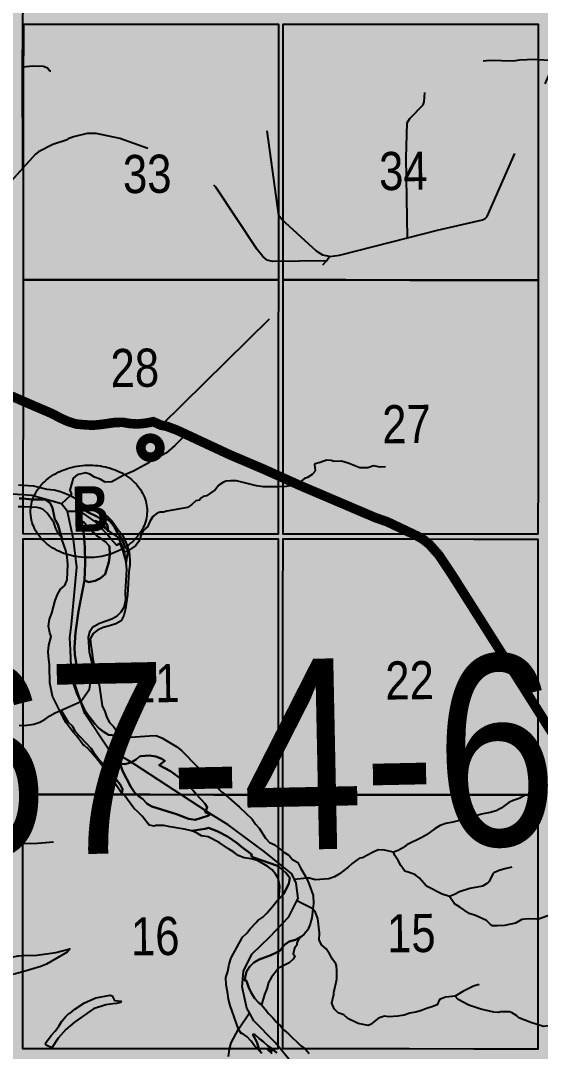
# Model space of a CAD drawing. Extents: x 405326 to 424052, y 6044755 to 6062236.
# Drawn here: x 416715.4 to 416824.2, y 6050905.8 to 6051121.4 of the extents above; entities that cross this region are included whole.
import ezdxf
from ezdxf.enums import TextEntityAlignment as Align

# ---------------------------------------------------------------- set-up
doc = ezdxf.new("R2010")
doc.units = 0
doc.header["$LTSCALE"] = 5
doc.linetypes.add('DASHED2', pattern=[9.525, 6.35, -3.175])
for name, color, linetype in [('P-PROPOSED', 10, 'Continuous'), ('Quarters', 8, 'Continuous'), ('RoadSeg', 57, 'DASHED2'), ('T-WATER', 160, 'Continuous')]:
    doc.layers.add(name, color=color, linetype=linetype)
doc.layers.add('ROUTE-MAP-BACKGROUND-H', color=7, linetype='Continuous', true_color=0xf0ebff)
doc.styles.add('120', font='ARIALN.TTF', dxfattribs={"height": 13})
doc.styles.add('BOLD', font='ARIALNB.TTF')

# ---------------------------------------------------------------- blocks, each defined once
blk = doc.blocks.new('Route_Letters')
h = blk.add_hatch(color=255)
h.dxf.hatch_style = 1
edge = h.paths.add_edge_path()
edge.add_ellipse((-0.12, 0.46), major_axis=(-11.97, 0), ratio=0.789318, start_angle=0, end_angle=360)
at = {"color": 5}
blk.add_open_spline([(-12.34, 0.46), (-12.34, -0.25), (-12.24, -0.97), (-11.72, -2.79), (-11.14, -3.88), (-9.56, -5.81), (-8.54, -6.66), (-6.22, -8.02), (-4.9, -8.54), (-2.12, -9.17), (-0.66, -9.3), (2.22, -9.13), (3.64, -8.84), (6.27, -7.89), (7.48, -7.22), (9.54, -5.6), (10.38, -4.64), (11.6, -2.54), (11.97, -1.4), (12.18, 0.91), (12.02, 2.08), (11.2, 4.3), (10.54, 5.35), (8.8, 7.2), (7.72, 7.99), (5.29, 9.24), (3.93, 9.68), (1.11, 10.18), (-0.35, 10.23), (-3.22, 9.91), (-4.61, 9.55), (-7.16, 8.47), (-8.32, 7.75), (-10.24, 6.02), (-11, 5.02), (-12.05, 2.86), (-12.32, 1.7), (-12.34, 0.52), (-12.34, 0.49), (-12.34, 0.46)], degree=3, knots=[0, 0, 0, 0, 0.219529, 0.219529, 0.575727, 0.575727, 0.931924, 0.931924, 1.288121, 1.288121, 1.644318, 1.644318, 2.000515, 2.000515, 2.356712, 2.356712, 2.712909, 2.712909, 3.069107, 3.069107, 3.425304, 3.425304, 3.781501, 3.781501, 4.137698, 4.137698, 4.493895, 4.493895, 4.850092, 4.850092, 5.20629, 5.20629, 5.562487, 5.562487, 5.918684, 5.918684, 6.274881, 6.274881, 6.283185, 6.283185, 6.283185, 6.283185], dxfattribs=at)
at = {"color": 14, "style": 'BOLD'}
blk.add_attdef('A', text='', height=9.5, dxfattribs=at).set_placement((0.22, 0.98), align=Align.MIDDLE)
blk = doc.blocks.new('AA')
at = {"const_width": 4}
blk.add_lwpolyline([(-1, 0, 1), (1, 0, 1)], format="xyb", close=True, dxfattribs=at)
blk.add_circle((0, 0), 2)

msp = doc.modelspace()

# ---------------------------------------------------------------- hatches: boundary and pattern name
at = {"layer": 'ROUTE-MAP-BACKGROUND-H'}
h = msp.add_hatch(color=256, dxfattribs=at)
h.dxf.hatch_style = 1
h.paths.add_polyline_path([(417500.313, 6050470.993), (417499.828, 6050583.719), (417489.556, 6051448.866), (416064.545, 6051448.577), (416073.609, 6050477.938), (416071.924, 6050150.968), (416104.424, 6050150.804), (416615.018, 6050150.686), (416614.752, 6050098.449), (417501.84, 6050099.469), (417600.187, 6050099.469), (417600.187, 6050157.259), (417501.84, 6050157.777)])

# ---------------------------------------------------------------- linework, layer by layer
at = {"layer": 'P-PROPOSED', "color": 90, "const_width": 1.999, "flags": 128}
msp.add_lwpolyline([(416713.49, 6051042.873), (416715.108, 6051042.168), (416716.119, 6051041.727), (416716.946, 6051041.367), (416718.954, 6051040.501), (416719.671, 6051040.195), (416721.914, 6051039.237), (416723.939, 6051038.181), (416725.271, 6051037.581), (416727.038, 6051037.012), (416728.954, 6051036.848), (416730.55, 6051036.761), (416732.357, 6051036.933), (416735.065, 6051037.326), (416736.837, 6051037.38), (416738.172, 6051037.131), (416739.827, 6051037.02), (416741.426, 6051037.163), (416742.982, 6051037.458), (416743.195, 6051037.499), (416744.875, 6051036.745), (416745.81, 6051036.598), (416748.056, 6051035.781), (416759.113, 6051030.627), (416766.399, 6051027.521), (416773.589, 6051024.281), (416789.639, 6051017.436), (416792.153, 6051016.559), (416798.338, 6051013.629), (416799.685, 6051012.86), (416800.938, 6051011.855), (416802.949, 6051009.602), (416805.699, 6051005.468), (416842.886, 6050946.737)], dxfattribs=at)
at = {"layer": 'Quarters', "flags": 128}
for points in [[(416769.359, 6051067.161), (416755.943, 6051067.169), (416742.527, 6051067.177), (416729.111, 6051067.184), (416716.029, 6051067.192), (416716.041, 6051080.57), (416716.053, 6051093.949), (416716.065, 6051107.327), (416716.077, 6051120.705), (416729.154, 6051120.698), (416742.566, 6051120.69), (416755.977, 6051120.682), (416769.388, 6051120.674), (416769.381, 6051107.296), (416769.373, 6051093.918), (416769.366, 6051080.54)], [(416823.692, 6051067.13), (416810.276, 6051067.138), (416796.86, 6051067.146), (416783.444, 6051067.153), (416770.362, 6051067.161), (416770.37, 6051080.539), (416770.377, 6051093.917), (416770.384, 6051107.296), (416770.391, 6051120.674), (416783.468, 6051120.666), (416796.879, 6051120.658), (416810.29, 6051120.651), (416823.702, 6051120.643), (416823.699, 6051107.265), (416823.697, 6051093.887), (416823.694, 6051080.508)], [(416769.359, 6051067.161), (416769.351, 6051053.783), (416769.344, 6051040.405), (416769.336, 6051027.027), (416769.328, 6051013.984), (416755.908, 6051013.992), (416742.487, 6051013.999), (416729.066, 6051014.007), (416715.979, 6051014.014), (416715.992, 6051027.058), (416716.004, 6051040.436), (416716.017, 6051053.814), (416716.029, 6051067.192), (416729.111, 6051067.184), (416742.527, 6051067.177), (416755.943, 6051067.169)], [(416823.692, 6051067.13), (416823.689, 6051053.752), (416823.686, 6051040.374), (416823.683, 6051026.997), (416823.68, 6051013.953), (416810.26, 6051013.961), (416796.839, 6051013.969), (416783.418, 6051013.976), (416770.332, 6051013.984), (416770.339, 6051027.027), (416770.347, 6051040.405), (416770.355, 6051053.783), (416770.362, 6051067.161), (416783.444, 6051067.153), (416796.86, 6051067.146), (416810.276, 6051067.138)], [(416769.297, 6050959.469), (416755.871, 6050959.477), (416742.446, 6050959.484), (416729.02, 6050959.492), (416715.929, 6050959.499), (416715.941, 6050972.877), (416715.953, 6050986.255), (416715.966, 6050999.633), (416715.978, 6051013.011), (416729.065, 6051013.003), (416742.486, 6051012.996), (416755.907, 6051012.988), (416769.328, 6051012.981), (416769.32, 6050999.603), (416769.312, 6050986.225), (416769.305, 6050972.847)], [(416823.669, 6050959.439), (416810.243, 6050959.447), (416796.817, 6050959.454), (416783.392, 6050959.462), (416770.301, 6050959.469), (416770.308, 6050972.847), (416770.316, 6050986.225), (416770.324, 6050999.602), (416770.331, 6051012.98), (416783.418, 6051012.973), (416796.839, 6051012.965), (416810.259, 6051012.958), (416823.68, 6051012.95), (416823.677, 6050999.572), (416823.674, 6050986.195), (416823.672, 6050972.817)], [(416769.297, 6050959.469), (416769.29, 6050946.092), (416769.282, 6050932.714), (416769.274, 6050919.336), (416769.267, 6050906.293), (416755.837, 6050906.3), (416742.406, 6050906.307), (416728.975, 6050906.314), (416715.879, 6050906.322), (416715.891, 6050919.365), (416715.904, 6050932.743), (416715.916, 6050946.121), (416715.929, 6050959.499), (416729.02, 6050959.492), (416742.446, 6050959.484), (416755.871, 6050959.477)], [(416823.669, 6050959.439), (416823.666, 6050946.062), (416823.663, 6050932.684), (416823.661, 6050919.306), (416823.658, 6050906.263), (416810.228, 6050906.27), (416796.797, 6050906.278), (416783.367, 6050906.285), (416770.27, 6050906.292), (416770.278, 6050919.335), (416770.285, 6050932.713), (416770.293, 6050946.091), (416770.301, 6050959.469), (416783.392, 6050959.462), (416796.817, 6050959.454), (416810.243, 6050959.447)]]:
    msp.add_lwpolyline(points, close=True, dxfattribs=at)
at = {"layer": 'RoadSeg'}
for p, q in [((416715.912, 6051090.528), (416715.828, 6051111.654)), ((416779.409, 6051071.186), (416780.09, 6051072.033))]:
    msp.add_line(p, q, dxfattribs=at)
at = {"layer": 'RoadSeg', "flags": 128}
for points in [[(416715.828, 6051111.654), (416716.038, 6051142.369), (416715.948, 6051148.123)], [(416796.376, 6051075.973), (416802.63, 6051077.604), (416812.099, 6051079.769), (416812.627, 6051080.013), (416813.017, 6051080.421), (416826.66, 6051111.555), (416836.171, 6051132.088), (416837.043, 6051133.337)], [(416721.768, 6051110.815), (416721.534, 6051110.844), (416721.023, 6051111.432), (416720.217, 6051111.781), (416718.019, 6051111.867), (416715.828, 6051111.654)], [(416780.09, 6051072.033), (416778.652, 6051072.368), (416777.337, 6051073.205), (416770.109, 6051079.772), (416769.459, 6051080.623), (416765.919, 6051106.2), (416766.244, 6051108.137), (416767.504, 6051109.895)], [(416796.376, 6051075.973), (416796.085, 6051092.736), (416796.329, 6051100.028), (416796.842, 6051100.904), (416799.642, 6051103.826), (416799.862, 6051104.396), (416799.986, 6051106.395)], [(416715.912, 6051090.528), (416712.922, 6051087.203), (416711.517, 6051085.975), (416710.529, 6051085.522), (416709.468, 6051085.333), (416708.403, 6051085.377), (416707.8, 6051085.563), (416706.923, 6051086.11), (416703.126, 6051089.39), (416701.438, 6051090.552), (416697.835, 6051095.665), (416695.493, 6051097.845)], [(416779.409, 6051071.186), (416768.133, 6051071.045), (416767.029, 6051071.321), (416766.116, 6051072.034), (416764.952, 6051073.54), (416756.256, 6051086.597), (416754.826, 6051088.097), (416742.344, 6051094.585), (416736.176, 6051096.749), (416731.262, 6051097.809), (416729.366, 6051097.802), (416726.519, 6051097.109), (416725.363, 6051096.685), (416725.169, 6051096.448), (416722.194, 6051095.519), (416719.165, 6051093.991), (416718.512, 6051093.444), (416715.912, 6051090.528)], [(416744.875, 6051036.745), (416739.526, 6051036.398), (416735.324, 6051036.807), (416730.877, 6051036.313), (416728.279, 6051036.424), (416726.275, 6051036.781), (416724.398, 6051037.439), (416720.427, 6051039.517), (416713.305, 6051042.726), (416710.102, 6051044.687), (416704.622, 6051048.929), (416702.234, 6051051.673), (416700.277, 6051054.526), (416699.544, 6051056.108), (416698.933, 6051058.224), (416697.63, 6051066.281), (416696.769, 6051069.224), (416694.907, 6051072.279), (416690.205, 6051077.435), (416686.756, 6051080.057), (416686.287, 6051080.213), (416679.229, 6051085.054), (416677.25, 6051085.81), (416673.843, 6051086.436), (416671.877, 6051086.594), (416669.884, 6051086.418), (416668.926, 6051086.098), (416668.005, 6051085.613), (416664.611, 6051082.48), (416660.606, 6051078.401)], [(416780.09, 6051072.033), (416782.179, 6051072.377), (416796.376, 6051075.973)], [(416744.875, 6051036.745), (416777.885, 6051069.324), (416779.409, 6051071.186)], [(417341.519, 6050375.19), (417329.199, 6050389.764), (417321.435, 6050398.181), (417316.643, 6050402.903), (417314.345, 6050404.617), (417311.853, 6050406.027), (417308.126, 6050407.644), (417304.876, 6050408.74), (417302.936, 6050409.23), (417298.429, 6050409.966), (417280.349, 6050412.308), (417273.474, 6050412.33), (417249.176, 6050412.408), (417245.702, 6050413.099), (417243.286, 6050414.046), (417241.034, 6050415.162), (417238.472, 6050416.737), (417236.241, 6050418.386), (417233.256, 6050421.084), (417204.052, 6050458.351), (417194.381, 6050471.2), (417180.643, 6050489.256), (417160.385, 6050515.509), (417155.418, 6050522.19), (417149.128, 6050530.075), (417148.336, 6050531.355), (417147.983, 6050532.28), (417147.787, 6050533.673), (417148.067, 6050536.141), (417151.835, 6050546.669), (417152.943, 6050549.355), (417153.649, 6050552.098), (417153.717, 6050553.63), (417153.501, 6050555.954), (417152.997, 6050557.74), (417152.295, 6050559.422), (417150.946, 6050561.823), (417150.091, 6050562.935), (417144.056, 6050569.68), (417128.208, 6050587.39), (417126.533, 6050589.483), (417121.733, 6050594.572), (417120.503, 6050596.109), (417099.714, 6050633.23), (417086.824, 6050655.747), (417080.472, 6050666.525), (417033.765, 6050748.843), (417012.154, 6050787.078), (417010.568, 6050789.673), (417007.902, 6050792.977), (417006.852, 6050793.886), (417004.258, 6050795.361), (416987.188, 6050803.216), (416963.945, 6050813.467), (416933.435, 6050827.456), (416930.005, 6050829.146), (416928.115, 6050830.404), (416926.383, 6050832.064), (416920.84, 6050839.232), (416891.182, 6050878.793), (416877.217, 6050897.094), (416860.443, 6050919.162), (416852.493, 6050931.536), (416851.847, 6050932.188), (416850.703, 6050934.326), (416842.886, 6050946.737), (416805.699, 6051005.468), (416802.949, 6051009.602), (416800.938, 6051011.855), (416799.685, 6051012.86), (416798.338, 6051013.629), (416792.153, 6051016.559), (416789.639, 6051017.436), (416773.589, 6051024.281), (416766.399, 6051027.521), (416759.113, 6051030.627), (416748.056, 6051035.781), (416745.81, 6051036.598), (416744.875, 6051036.745)]]:
    msp.add_lwpolyline(points, dxfattribs=at)
at = {"layer": 'T-WATER'}
for p, q in [((416725.868, 6051022.042), (416723.995, 6051020.355)), ((416731.332, 6051016.412), (416728.147, 6051018.573)), ((416733.508, 6051014.934), (416731.332, 6051016.412)), ((416733.745, 6051014.774), (416733.508, 6051014.934)), ((416738.015, 6051010.553), (416737.13, 6051010.232)), ((416737.492, 6051008.058), (416737.13, 6051010.232)), ((416725.847, 6050989.627), (416725.842, 6050989.748)), ((416728.012, 6050978.965), (416726.359, 6050983.856)), ((416723.663, 6050977.007), (416728.004, 6050978.961)), ((416728.004, 6050978.961), (416728.012, 6050978.965)), ((416728.035, 6050978.896), (416728.012, 6050978.965)), ((416775.233, 6050941.99), (416772.709, 6050941.759)), ((416776.583, 6050935.573), (416773.251, 6050937.292)), ((416760.992, 6050910.442), (416763.311, 6050913.825))]:
    msp.add_line(p, q, dxfattribs=at)
at = {"layer": 'T-WATER', "flags": 128}
for points in [[(416812.204, 6051113.034), (416813.593, 6051113.171), (416818.507, 6051113.013), (416819.902, 6051113.237), (416822.983, 6051113.314), (416827.747, 6051113.019), (416830.58, 6051112.419), (416831.767, 6051111.859), (416833.089, 6051111.566), (416834.614, 6051111.394), (416836.233, 6051111.318), (416837.651, 6051111.51), (416838.901, 6051111.857), (416839.973, 6051112.617), (416840.438, 6051112.895), (416840.915, 6051113.18), (416841.573, 6051114.268), (416841.697, 6051114.536), (416842.674, 6051116.65), (416842.852, 6051116.783)], [(416749.645, 6051034.476), (416747.688, 6051032.491), (416745.984, 6051031.019), (416743.862, 6051029.861), (416742.887, 6051029.426), (416742.006, 6051028.782), (416739.036, 6051027.148), (416736.902, 6051026.238), (416734.494, 6051024.905)], [(416791.773, 6051028.082), (416790.631, 6051027.96), (416789.277, 6051028.285), (416788.048, 6051027.821), (416786.393, 6051027.844), (416783.943, 6051028.852), (416782.596, 6051029.242), (416781.002, 6051029.21), (416780.399, 6051029.383), (416779.404, 6051029.447), (416778.078, 6051028.965), (416777.038, 6051028.699), (416776.894, 6051028.483), (416777.031, 6051027.348), (416776.972, 6051027.056), (416776.399, 6051026.473), (416775.439, 6051025.86), (416774.844, 6051025.622), (416773.953, 6051024.913), (416772.498, 6051024.208), (416771.005, 6051023.979), (416769.543, 6051023.858), (416766.248, 6051023.875), (416764.802, 6051024.058), (416760.625, 6051025.121), (416759.33, 6051025.13), (416758.466, 6051025.044), (416757.86, 6051024.822), (416756.893, 6051024.209), (416756.138, 6051023.269), (416754.299, 6051022.03), (416753.606, 6051021.873), (416753.15, 6051021.484), (416752.861, 6051021.065), (416752.096, 6051020.929), (416751.205, 6051020.119), (416750.356, 6051019.54), (416746.051, 6051018.769), (416745.303, 6051018.557), (416744.65, 6051018.565), (416744.007, 6051018.394), (416743.085, 6051017.673), (416742.482, 6051016.626), (416741.974, 6051015.52), (416741.091, 6051014.762), (416740.553, 6051013.644), (416740.138, 6051012.466), (416739.466, 6051011.518), (416738.015, 6051010.553)], [(416734.494, 6051024.905), (416733.121, 6051024.838), (416732.076, 6051025.454), (416730.916, 6051025.907), (416729.881, 6051026.506), (416728.982, 6051026.818), (416727.284, 6051026.374), (416726.39, 6051025.674), (416725.713, 6051023.199), (416726.06, 6051022.378), (416725.868, 6051022.042)], [(416714.951, 6051024.307), (416715.954, 6051024.244), (416718.158, 6051024.108), (416720.886, 6051023.372), (416722.446, 6051023.238), (416723.795, 6051022.886), (416725.868, 6051022.042), (416726.242, 6051021.889), (416727.325, 6051021.223), (416728.756, 6051020.131), (416731.321, 6051018.704), (416733.336, 6051017.333), (416734.237, 6051016.536), (416734.984, 6051015.594), (416735.585, 6051014.481), (416735.897, 6051014.027), (416736.272, 6051013.48), (416736.523, 6051013.023), (416736.875, 6051012.383), (416737.331, 6051011.161), (416738.015, 6051010.553), (416737.556, 6051008.819), (416737.492, 6051008.058), (416737.317, 6051008.958), (416736.763, 6051010.939), (416736.258, 6051011.944), (416736.014, 6051011.97), (416735.481, 6051011.665), (416734.337, 6051013.024), (416733.52, 6051013.994), (416733.487, 6051014.028), (416731.601, 6051015.957), (416731.128, 6051016.756), (416732.199, 6051016.211), (416733.123, 6051015.439), (416733.775, 6051014.584), (416733.581, 6051015.793), (416733.426, 6051016.121), (416732.499, 6051016.901), (416731.509, 6051017.598), (416729.236, 6051018.695), (416728.556, 6051019.12), (416728.181, 6051018.984), (416728.009, 6051016.854), (416728.327, 6051015.725), (416728.594, 6051014.319), (416728.621, 6051014.031), (416728.713, 6051013.027), (416728.875, 6051011.249), (416728.939, 6051007.893), (416728.79, 6051004.383), (416727.543, 6050997.866), (416726.935, 6050993.406), (416726.722, 6050990.238), (416726.745, 6050988.701), (416727.18, 6050986.272), (416727.186, 6050986.239), (416727.188, 6050985.89), (416726.984, 6050986.272), (416726.841, 6050986.539), (416726.545, 6050986.713), (416726.466, 6050986.396), (416726.461, 6050986.272), (416726.329, 6050983.145), (416727.196, 6050980.692), (416728.807, 6050977.242), (416729.459, 6050976.18), (416730.931, 6050974.275), (416731.784, 6050973.424), (416732.726, 6050972.682), (416733.797, 6050972.026), (416735.306, 6050971.855), (416736.192, 6050971.553), (416737.427, 6050971.404), (416742.42, 6050971.76), (416743.733, 6050971.854), (416744.943, 6050971.357), (416748.146, 6050969.467), (416749.08, 6050968.728), (416752.454, 6050965.318), (416754.843, 6050962.633), (416757.466, 6050960.091), (416758.226, 6050959.499), (416758.438, 6050959.333), (416761.237, 6050956.89), (416763.851, 6050954.335), (416764.552, 6050953.303), (416765.354, 6050952.44), (416766.686, 6050950.397), (416767.498, 6050949.491), (416768.63, 6050948.955), (416769.256, 6050948.46), (416770.259, 6050947.667), (416770.522, 6050947.46), (416771.522, 6050946.794), (416772.328, 6050945.89), (416773.4, 6050945.275), (416773.956, 6050944.16), (416775.233, 6050941.99), (416775.724, 6050940.86), (416776.672, 6050938.356), (416776.696, 6050936.687), (416776.583, 6050935.573), (416776.356, 6050933.721), (416776.114, 6050932.733), (416776.025, 6050932.37), (416775.519, 6050931.177), (416774.767, 6050930.26), (416774.218, 6050929.798), (416772.948, 6050929.124), (416771.64, 6050928.767), (416770.639, 6050928.077), (416770.248, 6050927.56), (416769.754, 6050926.906), (416769.244, 6050926.608), (416768.933, 6050926.426), (416767.754, 6050925.91), (416765.353, 6050924.973), (416764.19, 6050924.398), (416763.376, 6050923.521), (416762.701, 6050922.469), (416762.267, 6050920.632), (416762.582, 6050920.676), (416762.781, 6050920.318), (416763.196, 6050919.079), (416763.744, 6050917.934), (416764.38, 6050916.871), (416765.216, 6050916.014), (416765.802, 6050915.529), (416766.602, 6050914.619), (416767.327, 6050913.669), (416768.184, 6050912.814), (416768.945, 6050911.902), (416769.235, 6050911.624), (416769.798, 6050911.085), (416770.238, 6050910.583), (416770.58, 6050910.192), (416771.479, 6050909.426), (416774.01, 6050907.001), (416774.949, 6050906.313), (416775.053, 6050906.237), (416775.793, 6050905.309)], [(416723.995, 6051020.355), (416717.749, 6051022.053), (416706.785, 6051022.858), (416699.118, 6051022.694), (416684.791, 6051020.071), (416682.168, 6051019.456), (416678.578, 6051019.743)], [(416715.134, 6051021.463), (416715.821, 6051021.46), (416715.952, 6051021.446), (416717.727, 6051021.255), (416720.552, 6051021.263), (416721.613, 6051020.471), (416722.066, 6051019.513), (416722.607, 6051017.019), (416722.885, 6051016.681), (416723.261, 6051015.776), (416723.78, 6051014.033), (416724.02, 6051013.228), (416724.02, 6051013.228), (416723.351, 6051014.034), (416722.815, 6051015.17), (416722.38, 6051016.405), (416720.983, 6051018.357), (416720.13, 6051019.169), (416719.453, 6051019.391), (416718.877, 6051019.577), (416715.95, 6051019.678), (416714.946, 6051019.713)], [(416769.027, 6050905.474), (416768.12, 6050906.262), (416768.042, 6050906.317), (416767.142, 6050906.949), (416766.273, 6050907.755), (416765.319, 6050908.47), (416764.457, 6050909.276), (416764.014, 6050909.324), (416764.378, 6050908.704), (416764.896, 6050907.549), (416765.289, 6050906.318), (416765.453, 6050905.806), (416764.972, 6050906.318), (416764.367, 6050906.963), (416763.661, 6050907.913), (416762.857, 6050908.786), (416761.885, 6050909.487), (416761.56, 6050909.538), (416760.992, 6050910.442), (416759.253, 6050915.352), (416758.899, 6050916.716), (416758.749, 6050918.246), (416758.455, 6050919.671), (416758.373, 6050921.259), (416758.806, 6050922.501), (416759.064, 6050924.052), (416759.514, 6050925.318), (416761.863, 6050929.679), (416762.74, 6050930.489), (416763.483, 6050931.427), (416764.713, 6050932.739), (416765.089, 6050933.14), (416766.086, 6050933.857), (416766.956, 6050934.7), (416768.505, 6050936.49), (416769.136, 6050937.321), (416769.25, 6050937.422), (416769.463, 6050937.612), (416770.254, 6050938.449), (416770.434, 6050938.639), (416771.579, 6050940.839), (416771.781, 6050942.113), (416770.981, 6050943.033), (416770.257, 6050943.726), (416770.106, 6050943.871), (416769.254, 6050944.498), (416769.146, 6050944.578), (416764.158, 6050946.354), (416763.671, 6050946.684), (416763.821, 6050946.976), (416761.666, 6050948.546), (416760.768, 6050949.322), (416758.709, 6050950.699), (416756.538, 6050951.822), (416754.746, 6050952.518), (416754.027, 6050952.309), (416752.559, 6050952.133), (416751.218, 6050951.885), (416749.658, 6050952.293), (416746.736, 6050952.732), (416745.36, 6050953.041), (416743.752, 6050952.999), (416743.347, 6050952.917), (416742.406, 6050953.1), (416742.306, 6050953.119), (416740.832, 6050954.967), (416740.026, 6050955.833), (416739.143, 6050956.635), (416737.003, 6050959.51), (416736.977, 6050959.545), (416736.618, 6050959.702), (416736.728, 6050960.611), (416736.231, 6050961.58), (416735.514, 6050962.579), (416734.639, 6050963.434), (416733.959, 6050964.435), (416731.579, 6050967.128), (416730.85, 6050968.069), (416730.18, 6050969.123), (416726.861, 6050972.681), (416726.272, 6050973.795), (416725.409, 6050974.667), (416724.109, 6050976.71), (416723.663, 6050977.007), (416722.134, 6050980.102), (416721.551, 6050982.902), (416721.494, 6050986.275), (416721.487, 6050986.686), (416721.318, 6050987.73), (416721.221, 6050989.28), (416721.355, 6050990.771), (416721.81, 6050992.564), (416721.525, 6050993.326), (416721.248, 6050994.739), (416721.479, 6050996.192), (416721.957, 6050997.424), (416722.656, 6051000.128), (416723.151, 6051001.335), (416723.765, 6051002.437), (416724.648, 6051003.222), (416725.146, 6051004.407), (416725.289, 6051007.62), (416725.167, 6051009.179), (416724.868, 6051010.552), (416724.071, 6051012.896), (416724.05, 6051013.03), (416724.02, 6051013.228), (416723.78, 6051014.033), (416723.261, 6051015.776), (416722.885, 6051016.681), (416722.607, 6051017.019), (416722.066, 6051019.513), (416721.613, 6051020.471), (416720.552, 6051021.263), (416717.727, 6051021.255), (416715.952, 6051021.446), (416715.821, 6051021.46), (416715.134, 6051021.463)], [(416725.251, 6051018.697), (416724.017, 6051020.349), (416723.995, 6051020.355)], [(416728.147, 6051018.573), (416727.933, 6051018.719), (416725.251, 6051018.697)], [(416725.842, 6050989.748), (416725.735, 6050992.26), (416726.075, 6050995.064), (416727.177, 6051007.072), (416726.494, 6051012.891), (416725.251, 6051018.697)], [(416737.13, 6051010.232), (416737.057, 6051010.671), (416735.9, 6051013.311), (416733.745, 6051014.774)], [(416730.564, 6050986.34), (416729.846, 6050989.261), (416729.65, 6050992.455), (416729.999, 6050993.772), (416730.402, 6050994.409), (416730.814, 6050994.724), (416731.922, 6050995.335), (416734.48, 6050996.275), (416735.599, 6050996.878), (416736.477, 6050997.719), (416737.12, 6050998.673), (416737.458, 6051000.247), (416737.407, 6051001.845), (416737.634, 6051006.561), (416737.492, 6051008.058)], [(416726.359, 6050983.856), (416726.055, 6050984.756), (416725.847, 6050989.627)], [(416728.012, 6050978.965), (416729.842, 6050981.563), (416730.564, 6050986.34)], [(416738.535, 6050966.255), (416733.658, 6050969.177), (416728.869, 6050976.426), (416728.035, 6050978.896)], [(416715.12, 6050973.981), (416716.72, 6050973.985), (416718.18, 6050974.244), (416719.473, 6050974.645), (416720.59, 6050975.25), (416721.55, 6050975.992), (416722.629, 6050976.585), (416723.663, 6050977.007)], [(416754.165, 6050956.124), (416739.324, 6050965.782), (416738.535, 6050966.255)], [(416835.462, 6050966.517), (416833.275, 6050965.257), (416832.329, 6050964.534), (416830.194, 6050963.36), (416828.834, 6050962.96), (416827.918, 6050962.22), (416827.181, 6050961.74), (416826.753, 6050961.813), (416826.073, 6050961.762), (416823.752, 6050959.96), (416823.02, 6050959.594), (416820.895, 6050959.326), (416819.721, 6050958.702), (416818.515, 6050958.268), (416817.59, 6050957.848)], [(416817.59, 6050957.848), (416815.977, 6050956.64), (416814.939, 6050956.093), (416813.653, 6050955.763), (416811.827, 6050955.408), (416808.362, 6050954.336), (416805.842, 6050953.729), (416804.391, 6050953.456), (416803.229, 6050952.999), (416802.189, 6050952.42), (416800.38, 6050951.059), (416799.401, 6050950.502), (416796.265, 6050948.982), (416795.375, 6050948.345), (416794.413, 6050947.822), (416793.427, 6050947.428)], [(416772.709, 6050941.759), (416772.172, 6050942.912), (416766.399, 6050947.583), (416758.849, 6050953.175), (416755.61, 6050955.183), (416754.165, 6050956.124)], [(416722.295, 6050949.519), (416718.995, 6050949.228), (416715.664, 6050949.186), (416712.53, 6050949.449)], [(416793.427, 6050947.428), (416791.59, 6050947.858), (416790.211, 6050947.952), (416789.07, 6050947.41), (416786.958, 6050946.292), (416786.303, 6050946.176), (416784.809, 6050945.091), (416783.979, 6050944.295), (416782.157, 6050942.898), (416781.133, 6050942.323), (416779.939, 6050941.874), (416777.058, 6050941.654), (416775.891, 6050941.984), (416775.233, 6050941.99)], [(416805.182, 6050938.169), (416803.616, 6050938.697), (416800.346, 6050940.336), (416798.801, 6050942.079), (416797.883, 6050942.804), (416796.737, 6050943.225), (416795.826, 6050943.463), (416795.002, 6050944.651), (416794.411, 6050945.74), (416793.753, 6050946.72), (416793.427, 6050947.428)], [(416818.197, 6050944.295), (416816.752, 6050943.973), (416815.523, 6050943.6), (416814.427, 6050943.094), (416814.232, 6050942.903), (416813.477, 6050941.296), (416813.125, 6050940.953), (416812.087, 6050940.362), (416809.401, 6050939.865), (416807.228, 6050939.124), (416806.186, 6050938.572), (416805.182, 6050938.169)], [(416773.251, 6050937.292), (416773.481, 6050937.746), (416773.093, 6050940.934), (416772.709, 6050941.759)], [(416763.311, 6050913.825), (416762.783, 6050914.826), (416761.809, 6050919.28), (416762.059, 6050922.561), (416763.821, 6050926.114), (416767.579, 6050929.71), (416771.564, 6050933.95), (416773.251, 6050937.292)], [(416828.601, 6050935.199), (416823.962, 6050933.482), (416823.424, 6050933.439), (416821.735, 6050933.533), (416820.326, 6050933.368), (416818.959, 6050932.611), (416816.67, 6050932.141), (416815.176, 6050932.026), (416814.192, 6050932.037), (416813.774, 6050932.328), (416812.926, 6050933.141), (416810.578, 6050934.209), (416809.305, 6050934.608), (416807.275, 6050935.995), (416806.238, 6050936.606), (416805.182, 6050938.169)], [(416780.99, 6050917.529), (416780.991, 6050918.087), (416781.575, 6050920.868), (416781.579, 6050922.54), (416781.497, 6050923.689), (416781.365, 6050924.113), (416780.674, 6050925.096), (416780.083, 6050926.211), (416779.342, 6050927.198), (416778.485, 6050927.98), (416777.884, 6050929.028), (416777.983, 6050930.598), (416777.636, 6050933.599), (416777.154, 6050934.826), (416776.583, 6050935.573)], [(416811.37, 6050919.784), (416810.169, 6050919.43), (416807.95, 6050918.329), (416806.347, 6050917.325)], [(416806.347, 6050917.325), (416804.315, 6050917.112), (416803.105, 6050916.602), (416802.581, 6050915.527), (416801.46, 6050915.075), (416800.341, 6050914.758), (416799.287, 6050914.317), (416798.125, 6050913.985), (416796.874, 6050913.755), (416795.658, 6050913.33), (416794.381, 6050913.113), (416792.438, 6050912.996), (416791.582, 6050913.121), (416790.341, 6050912.7), (416788.617, 6050911.406), (416788.167, 6050911.211), (416786.033, 6050911.608), (416783.891, 6050912.685), (416783.036, 6050913.445), (416781.866, 6050913.87), (416781.035, 6050914.666), (416780.572, 6050915.832), (416780.848, 6050917.168), (416780.99, 6050917.529)], [(416835.136, 6050911.121), (416832.198, 6050911.19), (416830.647, 6050910.852), (416829.269, 6050910.651), (416826.367, 6050911.179), (416824.845, 6050910.994), (416822.156, 6050911.797), (416819.696, 6050912.781), (416819.221, 6050913.208), (416818.148, 6050913.878), (416817.656, 6050914.032), (416815.873, 6050914.057), (416815.403, 6050913.892), (416814.417, 6050913.971), (416811.709, 6050914.593), (416809.198, 6050915.472), (416807.007, 6050916.614), (416806.347, 6050917.325)], [(416816, 6050864.339), (416815.791, 6050864.579), (416806.081, 6050870.285), (416796.149, 6050875.187), (416791.035, 6050878.913), (416786.291, 6050884.085), (416782.061, 6050891.346), (416768.69, 6050907.601), (416764.199, 6050912.139), (416763.311, 6050913.825)], [(416758.953, 6050904.714), (416759.12, 6050906.25), (416759.457, 6050907.575), (416760.992, 6050910.442)], [(416765.915, 6050905.314), (416765.453, 6050905.806), (416765.289, 6050906.318), (416764.896, 6050907.549), (416764.378, 6050908.704), (416764.014, 6050909.324), (416764.457, 6050909.276), (416765.319, 6050908.47), (416766.273, 6050907.755), (416767.142, 6050906.949), (416768.042, 6050906.317), (416768.12, 6050906.262), (416769.027, 6050905.474)], [(416768.054, 6050905.745), (416767.185, 6050906.277), (416767.153, 6050906.064), (416768.017, 6050905.313)], [(416768.017, 6050905.313), (416767.153, 6050906.064), (416767.185, 6050906.277), (416768.054, 6050905.745)]]:
    msp.add_lwpolyline(points, dxfattribs=at)
for points in [[(416728.79, 6051004.383), (416729.663, 6051003.957), (416731.011, 6051004.246), (416732.162, 6051004.762), (416733.104, 6051005.615), (416733.868, 6051008.143), (416734.062, 6051009.682), (416734.023, 6051011.311), (416733.899, 6051011.621), (416733.254, 6051012.312), (416732.257, 6051013.025), (416731.279, 6051013.724), (416730.958, 6051014.029), (416730.392, 6051014.567), (416728.801, 6051016.334), (416728.009, 6051016.854), (416728.181, 6051018.984), (416728.556, 6051019.12), (416729.236, 6051018.695), (416731.509, 6051017.598), (416732.499, 6051016.901), (416733.426, 6051016.121), (416733.581, 6051015.793), (416733.775, 6051014.584), (416733.123, 6051015.439), (416732.199, 6051016.211), (416731.128, 6051016.756), (416731.601, 6051015.957), (416733.487, 6051014.028), (416733.52, 6051013.994), (416734.337, 6051013.024), (416735.481, 6051011.665), (416736.014, 6051011.97), (416736.258, 6051011.944), (416736.763, 6051010.939), (416737.317, 6051008.958), (416737.492, 6051008.058), (416737.556, 6051008.819), (416738.015, 6051010.553), (416738.167, 6051010.188), (416738.27, 6051008.619), (416738.253, 6051007.592), (416738.045, 6051006.077), (416737.766, 6051001.297), (416737.372, 6050998.331), (416737.055, 6050996.939), (416736.454, 6050995.85), (416735.341, 6050995.24), (416734.043, 6050994.807), (416732.705, 6050994.481), (416731.528, 6050993.916), (416730.596, 6050993.175), (416729.992, 6050992.097), (416730.087, 6050990.783), (416730.32, 6050989.451), (416730.528, 6050987.807), (416730.844, 6050986.448), (416730.874, 6050986.27), (416731.329, 6050983.581), (416731.831, 6050982.462), (416732.525, 6050978.057), (416733.027, 6050976.904), (416733.458, 6050975.655), (416734.005, 6050974.566), (416734.837, 6050973.738), (416735.536, 6050972.787), (416736.192, 6050971.553), (416735.306, 6050971.855), (416733.797, 6050972.026), (416732.726, 6050972.682), (416731.784, 6050973.424), (416730.931, 6050974.275), (416729.459, 6050976.18), (416728.807, 6050977.242), (416727.196, 6050980.692), (416726.329, 6050983.145), (416726.461, 6050986.272), (416726.466, 6050986.396), (416726.545, 6050986.713), (416726.841, 6050986.539), (416726.984, 6050986.272), (416727.188, 6050985.89), (416727.186, 6050986.239), (416727.18, 6050986.272), (416726.745, 6050988.701), (416726.722, 6050990.238), (416726.935, 6050993.406), (416727.543, 6050997.866), (416728.79, 6051004.383)], [(416738.015, 6051010.553), (416737.331, 6051011.161), (416736.875, 6051012.383), (416736.523, 6051013.023), (416736.272, 6051013.48), (416735.897, 6051014.027), (416735.585, 6051014.481), (416734.984, 6051015.594), (416734.237, 6051016.536), (416733.336, 6051017.333), (416731.321, 6051018.704), (416728.756, 6051020.131), (416730.685, 6051019.5), (416732.801, 6051018.23), (416733.777, 6051017.522), (416734.6, 6051016.725), (416735.956, 6051014.695), (416736.523, 6051014.026), (416736.744, 6051013.766), (416737.085, 6051013.022), (416737.795, 6051011.476), (416738.015, 6051010.553)], [(416728.79, 6051004.383), (416728.939, 6051007.893), (416728.875, 6051011.249), (416728.713, 6051013.027), (416728.621, 6051014.031), (416728.594, 6051014.319), (416728.327, 6051015.725), (416728.009, 6051016.854), (416728.801, 6051016.334), (416730.392, 6051014.567), (416730.958, 6051014.029), (416731.279, 6051013.724), (416732.257, 6051013.025), (416733.254, 6051012.312), (416733.899, 6051011.621), (416734.023, 6051011.311), (416734.062, 6051009.682), (416733.868, 6051008.143), (416733.104, 6051005.615), (416732.162, 6051004.762), (416731.011, 6051004.246), (416729.663, 6051003.957), (416728.79, 6051004.383)], [(416736.618, 6050959.702), (416734.105, 6050963.487), (416731.135, 6050967.234), (416729.557, 6050969.046), (416728.848, 6050969.705), (416728.512, 6050969.882), (416727.186, 6050971.692), (416726.408, 6050972.584), (416724.94, 6050974.499), (416724.335, 6050975.609), (416723.663, 6050977.007), (416724.109, 6050976.71), (416725.409, 6050974.667), (416726.272, 6050973.795), (416726.861, 6050972.681), (416730.18, 6050969.123), (416730.85, 6050968.069), (416731.579, 6050967.128), (416733.959, 6050964.435), (416734.639, 6050963.434), (416735.514, 6050962.579), (416736.231, 6050961.58), (416736.728, 6050960.611), (416736.618, 6050959.702)], [(416751.977, 6050954.189), (416750.553, 6050954.412), (416748.064, 6050955.41), (416742.869, 6050956.991), (416742.409, 6050957.277), (416741.836, 6050957.631), (416741.026, 6050958.502), (416740.035, 6050959.213), (416739.746, 6050959.509), (416739.183, 6050960.086), (416738.482, 6050961.122), (416736.727, 6050964.458), (416736.304, 6050965.726), (416736.139, 6050966.003), (416737.2, 6050965.864), (416738.503, 6050966.237), (416739.582, 6050966.84), (416740.323, 6050967.441), (416740.55, 6050967.526), (416742.395, 6050967.693), (416742.417, 6050967.689), (416743.702, 6050967.444), (416744.949, 6050966.998), (416745.576, 6050966.526), (416744.432, 6050965.652), (416746.818, 6050964.399), (416749.839, 6050962.137), (416750.629, 6050961.158), (416751.5, 6050960.323), (416752.253, 6050959.502), (416753.971, 6050957.628), (416754.462, 6050956.842), (416754.05, 6050955.846), (416755.068, 6050955.358), (416754.569, 6050955.029), (416751.977, 6050954.189)], [(416748.064, 6050955.41), (416750.553, 6050954.412), (416751.977, 6050954.189), (416754.569, 6050955.029), (416755.068, 6050955.358), (416754.05, 6050955.846), (416754.462, 6050956.842), (416753.971, 6050957.628), (416752.253, 6050959.502), (416751.5, 6050960.323), (416750.629, 6050961.158), (416749.839, 6050962.137), (416746.818, 6050964.399), (416744.432, 6050965.652), (416745.576, 6050966.526), (416744.949, 6050966.998), (416743.702, 6050967.444), (416742.417, 6050967.689), (416742.395, 6050967.693), (416740.55, 6050967.526), (416740.323, 6050967.441), (416739.582, 6050966.84), (416738.503, 6050966.237), (416737.2, 6050965.864), (416736.139, 6050966.003), (416736.304, 6050965.726), (416736.727, 6050964.458), (416738.482, 6050961.122), (416739.183, 6050960.086), (416739.746, 6050959.509), (416740.035, 6050959.213), (416741.026, 6050958.502), (416741.836, 6050957.631), (416742.409, 6050957.277), (416742.869, 6050956.991), (416748.064, 6050955.41)], [(416769.463, 6050937.612), (416769.635, 6050940.278), (416769.311, 6050942.017), (416769.252, 6050942.111), (416768.823, 6050942.802), (416768.078, 6050943.742), (416767.139, 6050944.471), (416764.959, 6050945.684), (416763.665, 6050946.082), (416762.203, 6050946.28), (416760.967, 6050946.733), (416760.014, 6050947.478), (416758.942, 6050948.13), (416756.968, 6050949.503), (416754.693, 6050950.655), (416753.275, 6050950.838), (416752.243, 6050951.468), (416751.218, 6050951.885), (416752.559, 6050952.133), (416754.027, 6050952.309), (416754.746, 6050952.518), (416756.538, 6050951.822), (416758.709, 6050950.699), (416760.768, 6050949.322), (416761.666, 6050948.546), (416763.821, 6050946.976), (416763.671, 6050946.684), (416764.158, 6050946.354), (416769.146, 6050944.578), (416769.254, 6050944.498), (416770.106, 6050943.871), (416770.257, 6050943.726), (416770.981, 6050943.033), (416771.781, 6050942.113), (416771.579, 6050940.839), (416770.434, 6050938.639), (416770.254, 6050938.449), (416769.463, 6050937.612)], [(416765.802, 6050915.529), (416765.216, 6050916.014), (416764.38, 6050916.871), (416763.744, 6050917.934), (416763.196, 6050919.079), (416762.781, 6050920.318), (416762.582, 6050920.676), (416762.267, 6050920.632), (416762.701, 6050922.469), (416763.376, 6050923.521), (416764.19, 6050924.398), (416765.353, 6050924.973), (416767.754, 6050925.91), (416768.933, 6050926.426), (416769.244, 6050926.608), (416769.754, 6050926.906), (416770.248, 6050927.56), (416770.639, 6050928.077), (416771.64, 6050928.767), (416772.948, 6050929.124), (416774.218, 6050929.798), (416773.831, 6050929.472), (416773.479, 6050929.009), (416773.252, 6050928.411), (416773.19, 6050927.985), (416772.732, 6050927.356), (416772.458, 6050926.209), (416772.789, 6050925.762), (416772.509, 6050925.116), (416771.592, 6050924.324), (416770.246, 6050923.618), (416769.394, 6050923.172), (416769.241, 6050922.98), (416767.888, 6050921.277), (416767.284, 6050920.201), (416766.937, 6050918.848), (416766.462, 6050917.651), (416765.802, 6050915.529)], [(416713, 6050921.715), (416712.081, 6050921.785), (416710.59, 6050922.739), (416710.332, 6050923.061), (416709.646, 6050923.383), (416709.134, 6050924.179), (416709.676, 6050924.419), (416711.085, 6050924.694), (416713.639, 6050925.512), (416714.859, 6050925.754), (416715.044, 6050925.79), (416715.863, 6050925.834), (416716.677, 6050925.878), (416718.327, 6050925.856), (416722.8, 6050926.442), (416725.754, 6050927.203), (416725.159, 6050926.558), (416720.825, 6050924.023), (416719.672, 6050923.496), (416715.86, 6050922.435), (416714.856, 6050922.155), (416714.373, 6050922.021), (416713, 6050921.715)], [(416721.948, 6050906.517), (416720.8, 6050907.08), (416720.615, 6050907.471), (416721.842, 6050909.109), (416722.691, 6050910), (416723.412, 6050911.035), (416724.021, 6050912.094), (416724.803, 6050913.028), (416725.482, 6050913.684), (416725.796, 6050913.79), (416726.795, 6050914.594), (416728.809, 6050915.942), (416731.144, 6050917.001), (416734.18, 6050917.511), (416734.567, 6050917.402), (416735.087, 6050916.387), (416736.45, 6050916.28), (416736.327, 6050915.968), (416735.524, 6050915.774), (416734.721, 6050915.731), (416733.279, 6050915.488), (416730.668, 6050914.703), (416726.729, 6050911.912), (416724.907, 6050910.339), (416723.274, 6050908.53), (416721.948, 6050906.517)]]:
    msp.add_lwpolyline(points, close=True, dxfattribs=at)

# ---------------------------------------------------------------- block references
at = {"xscale": 0.9970606228948878, "yscale": 0.9970606228948878, "zscale": 0.9970606228948878, "rotation": 1.221762929776653}
msp.add_blockref('AA', (416742.579, 6051032.062), dxfattribs=at)
msp.add_blockref('Route_Letters', (416729.824, 6051018.289), dxfattribs=at).add_auto_attribs({'A': 'B'})

# ---------------------------------------------------------------- texts
at = {"layer": 'RoadSeg', "style": '120'}
for s, height, rotation, p in [('33', 7.9742, 0.67212, (416736.88, 6051085.304)), ('34', 7.9742, 0.67212, (416790.48, 6051085.932)), ('28', 7.9742, 0.67212, (416734.289, 6051044.719)), ('27', 7.9742, 0.67212, (416791.13, 6051032.957)), ('67-4-6', 39.871, 1.17937, (416696.046, 6050946.374)), ('21', 7.9742, 0.67212, (416738.552, 6050978.738)), ('22', 7.9742, 0.67212, (416791.774, 6050979.362)), ('16', 7.9742, 0.67212, (416738.56, 6050925.84)), ('15', 7.9742, 0.67212, (416792.138, 6050926.468))]:
    msp.add_text(s, height=height, rotation=rotation, dxfattribs=at).set_placement(p)

doc.saveas('drawing.dxf')
